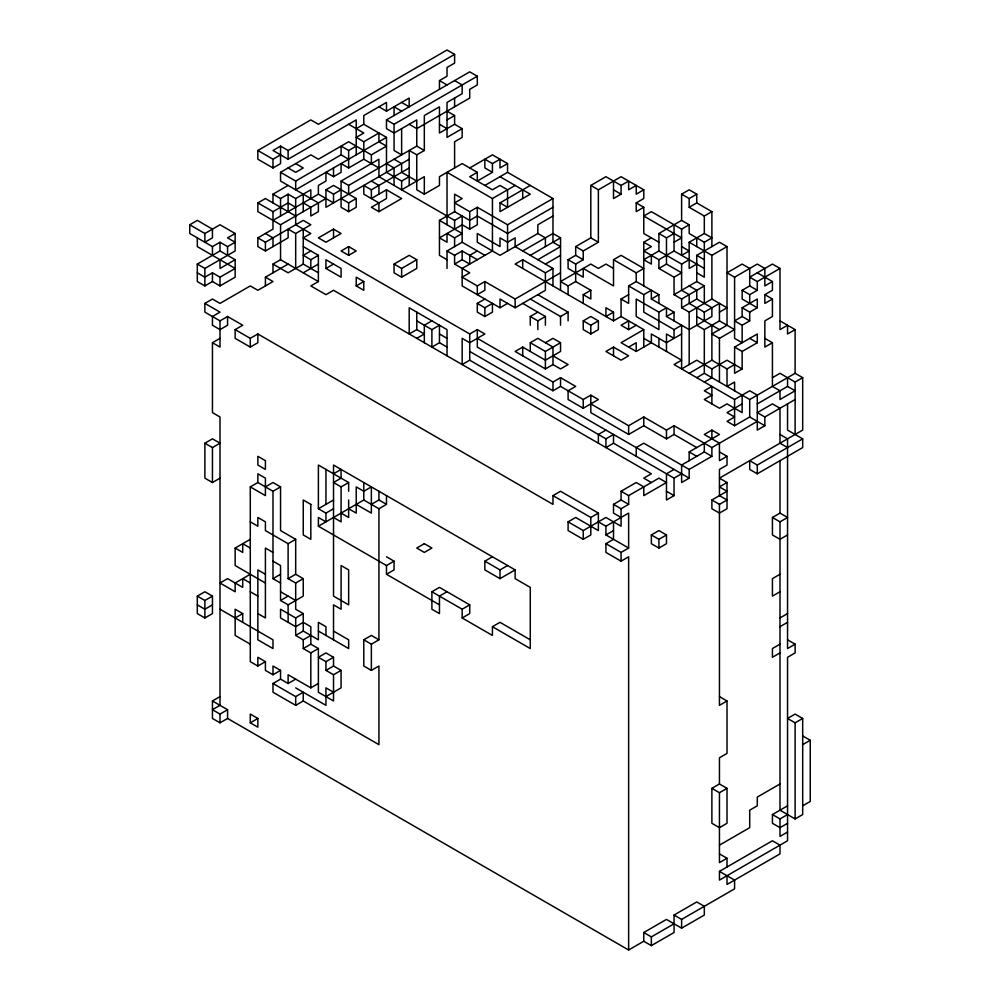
<?xml version="1.0" encoding="UTF-8"?>
<svg xmlns="http://www.w3.org/2000/svg" width="1000" height="1000" viewBox="0 0 1000 1000"><rect width="100%" height="100%" fill="white"/><g stroke="black" fill="none" stroke-linecap="round" stroke-linejoin="round"><path stroke-width="1.5" d="M356.225 154.85L356.225 119.9L288.113 159.225L272.987 150.488L280.55 146.113L280.55 163.588L272.987 167.963L257.85 159.225L257.85 150.488L310.825 119.9L318.387 124.275L447.025 50L454.6 54.375L454.6 63.113L447.025 67.475L447.025 76.213L439.462 80.588L439.462 89.325M257.85 150.488L272.987 159.225L280.55 154.85M280.55 146.113L288.113 150.488L454.6 54.375M189.75 224.762L197.312 220.387L212.45 229.125L212.45 237.862L204.875 242.237L204.875 233.5L189.75 224.762L189.75 233.5L212.45 246.6L220.012 242.237L227.575 246.6L235.15 242.237L227.575 237.862L235.15 233.5L235.15 250.975L204.875 268.45L197.312 264.075L197.312 281.55L204.875 285.925L212.45 281.55L220.012 285.925L235.15 277.188L235.15 259.713L220.012 250.975L220.012 242.237M303.25 202.913L310.825 207.288L310.825 216.025L318.387 211.65L318.387 202.913L280.55 181.062L280.55 172.325L310.825 154.85L318.387 159.225L348.65 141.75L371.362 154.85L371.362 163.588M356.225 128.637L363.787 124.275L386.488 137.375L386.488 172.325L401.625 181.062L409.188 176.7M378.925 106.8L386.488 111.163L409.188 98.062L409.188 106.8L401.625 102.425M409.188 159.225L325.95 207.288L325.95 189.8L333.525 185.438L356.225 198.538L356.225 207.275L348.65 211.65L341.087 207.275L341.087 181.062L348.65 185.438L416.763 146.113L416.763 119.9L394.062 133.012L386.488 128.637L386.488 119.9L469.725 71.85L477.3 76.213L477.3 84.95L469.725 89.325L469.725 98.062L416.763 128.637L409.188 124.275M204.875 233.5L220.012 224.762L235.15 233.5M303.25 246.6L318.387 255.338L318.387 281.55L280.55 259.713L280.55 224.762L257.85 211.65L257.85 202.913L265.413 198.538L295.688 216.025M272.987 202.913L272.987 194.175L288.113 185.438M280.55 172.325L295.688 181.062L341.087 154.85L348.65 159.225M341.087 154.85L341.087 146.113L348.65 150.488L356.225 146.113M348.65 124.275L363.787 133.012L356.225 137.375L363.787 141.75L378.925 133.012L378.925 141.75L386.488 146.113L371.362 154.85M386.488 119.9L394.062 124.275L477.3 76.213M272.987 194.175L280.55 198.538L288.113 194.175L295.688 198.538L310.825 189.8L310.825 198.538M386.488 137.375L295.688 189.8L295.688 181.062M257.85 202.913L272.987 211.65L288.113 202.913L295.688 207.275M325.95 189.8L333.525 194.175L333.525 202.913L318.387 194.175L318.387 185.438L325.95 181.062L325.95 172.325L333.525 176.7L341.087 172.325L341.087 163.588L348.65 167.963L363.787 159.225L378.925 167.963M197.312 264.075L220.012 250.975M272.987 220.387L318.387 194.175M341.087 181.062L378.925 159.225L378.925 176.7L454.6 220.387L462.163 216.012L462.163 242.237L484.862 255.338M447.025 119.9L454.6 115.538L454.6 124.275L439.462 133.012L439.462 106.8L424.325 115.538L424.325 150.488L416.763 154.85L409.188 150.488L409.188 185.438M257.85 237.862L265.413 242.237L303.25 220.387L310.825 224.762L295.688 233.5L288.113 229.125L288.113 237.862L265.413 250.975L257.85 246.6L257.85 237.862L272.987 229.125L272.987 211.65M280.55 224.762L325.95 198.538M333.525 194.175L341.087 189.8M197.312 237.862L197.312 246.6L235.15 268.45L220.012 277.188L212.45 272.812L204.875 277.188L197.312 272.812M235.15 259.713L220.012 268.45L220.012 259.713M454.6 167.963L454.6 141.75L462.163 137.375L462.163 128.637L447.025 137.375L447.025 102.425L462.163 93.688L462.163 84.95L454.6 80.588M341.087 198.538L348.65 202.913L356.225 198.538M371.362 189.8L371.362 198.538L386.488 189.8L401.625 198.538L378.925 211.65L378.925 202.913L363.787 194.175L363.787 185.438L371.362 189.8L409.188 167.963M235.15 329.613L250.287 338.35L257.85 333.975L257.85 342.713L250.287 347.088L235.15 338.35L235.15 329.613L242.712 325.238L227.575 316.5L220.012 320.875L204.875 312.137L204.875 303.4L212.45 299.025L220.012 303.4L250.287 285.925L257.85 290.287L272.987 281.55L265.413 277.188L265.413 285.925M272.987 272.812L272.987 264.075L280.55 259.713M333.525 229.125L318.387 237.862L325.95 242.237L341.087 233.5L333.525 229.125L333.525 237.862M265.413 277.188L288.113 264.075M310.825 250.975L303.25 255.338L310.825 259.713L318.387 255.338M318.387 272.812L303.25 264.075L288.113 272.812L272.987 264.075M416.763 154.85L416.763 189.8L424.325 194.175L439.462 185.438L439.462 176.7L462.163 163.588L477.3 172.325L477.3 181.062L492.438 172.325L492.438 163.588L500 159.225L500 167.963L507.562 163.588L507.562 172.325L552.975 198.538L552.975 242.237L560.538 246.6L537.837 259.713M469.725 167.963L492.438 154.85L507.562 163.588M303.25 272.812L318.387 264.075M348.65 246.6L341.087 250.975L348.65 255.338L356.225 250.975L348.65 246.6L348.65 255.338M477.3 172.325L469.725 176.7L492.438 189.8L500 185.438L507.562 189.8L507.562 207.275L500 202.913L500 211.65L530.275 194.175L500 176.7M325.95 268.45L341.087 277.188L341.087 268.45L325.95 259.713L325.95 268.45L333.525 264.075M643.775 941.263L643.775 932.525L666.475 919.412L681.612 928.15L704.312 915.05L704.312 906.312L696.75 901.938L674.05 915.05L674.05 932.525L651.35 945.625L643.775 941.263L628.638 950L227.575 718.45L227.575 709.712L220.012 714.075L212.45 709.712L220.012 705.337L220.012 416.987L212.45 412.625L212.45 342.713L220.012 338.35M318.387 281.55L310.825 285.925L325.95 294.662L333.525 290.287L651.35 473.787L643.775 478.15L651.35 482.525M484.862 185.438L507.562 172.325M447.025 259.713L439.462 255.338L439.462 220.387L454.6 211.65L454.6 194.175L462.163 198.538L454.6 202.913L469.725 211.65L477.3 207.275L507.562 224.75L552.975 198.538M447.025 224.762L447.025 172.325L492.438 198.538L515.138 185.438M356.225 285.925L363.787 281.55L363.787 290.287L356.225 285.925L356.225 277.188L363.787 281.55M394.062 264.075L409.188 255.338L416.763 259.713L416.763 268.45L401.625 277.188L394.062 272.812L394.062 264.075L401.625 268.45L416.763 259.713M500 202.913L530.275 185.438M477.3 207.275L477.3 224.762L469.725 229.125L462.163 224.762L439.462 237.862L447.025 242.237L447.025 233.5L454.6 237.862L462.163 233.5L439.462 220.387M447.025 268.45L447.025 250.975L462.163 242.237M447.025 250.975L454.6 255.338L462.163 250.975L477.3 259.713M454.6 255.338L454.6 264.075L462.163 259.713L469.725 264.075L469.725 255.338L477.3 250.975M552.975 207.275L507.562 233.5L477.3 216.012L469.725 220.387L454.6 211.65M613.513 259.713L636.213 272.812L643.775 268.45L621.075 255.338L613.513 259.713L613.513 285.925L583.237 268.45L583.237 277.188L568.1 268.45L568.1 259.713L575.675 255.338L575.675 246.6L590.812 237.862L590.812 185.438L605.938 176.7L621.075 185.438L628.638 181.075L628.638 189.812L636.213 185.438L636.213 194.175L643.775 189.812L643.775 198.55L636.213 202.913L636.213 211.65L643.775 207.288L643.775 233.5L658.913 242.237M552.975 216.012L537.837 224.762L537.837 233.5L545.4 237.862L545.4 246.6M590.812 185.438L598.375 189.812L621.075 176.7L643.775 189.812M537.837 233.5L500 255.338L477.3 242.237L477.3 233.5L500 246.6L500 237.862L507.562 242.237L515.138 237.862L515.138 246.6L552.975 268.45L552.975 285.925M522.7 250.975L552.975 233.5L560.538 237.862L560.538 290.287M621.075 185.438L621.075 194.175L613.513 198.55L613.513 181.075M204.875 443.2L212.45 438.837L220.012 443.2L212.45 447.575L204.875 443.2L204.875 478.15L212.45 482.525L220.012 478.15M454.6 264.075L469.725 272.812L462.163 277.188L477.3 285.925L484.862 281.55L515.138 299.025L560.538 272.812M552.975 268.45L545.4 272.812L522.7 259.713L515.138 264.075L613.513 320.875L621.075 316.5L621.075 299.025L628.638 294.662M530.275 255.338L560.538 237.862M416.763 338.35L424.325 333.975L416.763 329.613L409.188 333.975L409.188 307.762L447.025 329.613L447.025 355.825M431.9 320.875L424.325 325.238L424.325 342.713M431.9 329.613L439.462 325.238L439.462 342.713L431.9 347.088L431.9 329.613L416.763 320.875M477.3 303.4L484.862 307.762L492.438 303.4L492.438 312.137L484.862 316.5L477.3 312.137L477.3 303.4L484.862 299.025M545.4 264.075L560.538 255.338M575.675 246.6L583.237 250.975L598.375 242.237L598.375 189.812M696.75 264.075L689.175 268.45L689.175 242.237L704.312 233.5L711.888 237.862L704.312 242.237L689.175 233.5L689.175 224.762L681.612 220.387L681.612 194.175L689.175 189.812L696.75 194.175L696.75 202.913L711.888 211.65L711.888 246.6M492.438 198.538L492.438 250.975L462.163 268.45L462.163 285.925L500 307.762L507.562 303.4M568.1 259.713L575.675 264.075L583.237 259.713L583.237 250.975M681.612 194.175L689.175 198.55L696.75 194.175M295.688 198.538L295.688 224.762L310.825 233.5L303.25 237.862L469.725 333.975L477.3 329.613L484.862 333.975L469.725 342.713L462.163 338.35L462.163 364.562L469.725 360.188L605.938 438.837L613.513 434.462L613.513 443.2L605.938 447.575L605.938 438.837M500 307.762L500 299.025L515.138 307.762L545.4 290.287L545.4 272.812M689.175 198.55L689.175 207.288L696.75 202.913M613.513 268.45L605.938 264.075L598.375 268.45L590.812 264.075L560.538 281.55L568.1 285.925L575.675 281.55L590.812 290.287L590.812 299.025L583.237 294.662L583.237 303.4M643.775 285.925L643.775 242.237L651.35 237.862M689.175 259.713L681.612 264.075L658.913 250.975L658.913 233.5L681.612 220.387M530.275 325.238L530.275 316.5L537.837 312.137M658.913 233.5L666.475 237.862L674.05 233.5M674.05 242.237L681.612 237.862L643.775 216.025L651.35 211.65L681.612 229.125L689.175 224.762M689.175 207.288L704.312 216.025L711.888 211.65M295.688 679.125L288.113 683.5L280.55 679.125L280.55 670.387L272.987 674.762L265.413 670.387L265.413 661.65L257.85 666.025L250.287 661.65L250.287 486.887L257.85 482.525L272.987 491.262L280.55 486.887L280.55 530.588L295.688 539.325L295.688 574.275L303.25 578.638L303.25 596.112L288.113 604.85L280.55 600.487L280.55 565.538L272.987 561.163M530.275 316.5L537.837 320.875L545.4 316.5L545.4 325.238M583.237 294.662L590.812 290.287M658.913 250.975L643.775 259.713L651.35 264.075L651.35 255.338M265.413 486.887L272.987 482.525L280.55 486.887M530.275 299.025L560.538 316.5L568.1 312.137L568.1 320.875M643.775 242.237L651.35 246.6L643.775 250.975L658.913 259.713L674.05 250.975L704.312 268.45M545.4 342.713L552.975 338.35L560.538 342.713L560.538 351.45L545.4 360.188L522.7 347.088L515.138 351.45L545.4 368.925L552.975 364.562L552.975 347.088L537.837 338.35L530.275 342.713L530.275 351.45M621.075 299.025L628.638 303.4L628.638 285.925L636.213 281.55L658.913 294.662L658.913 303.4M658.913 268.45L666.475 264.075L681.612 272.812L674.05 277.188L658.913 268.45L658.913 259.713M583.237 320.875L590.812 316.5L598.375 320.875L598.375 329.613L590.812 333.975L583.237 329.613L583.237 320.875L590.812 325.238L598.375 320.875M674.05 277.188L674.05 294.662L696.75 281.55L696.75 255.338L719.45 242.237L727.013 246.6L727.013 325.238L711.888 333.988L719.45 338.35L734.587 329.613L719.45 320.875L704.312 329.613L696.75 325.25L696.75 307.762M333.525 473.787L341.087 469.412L341.087 478.15L333.525 482.525L341.087 486.887L348.65 482.525L348.65 491.262M530.275 342.713L545.4 351.45L560.538 342.713M613.513 312.137L605.938 316.512L605.938 307.762L613.513 312.137L613.513 320.875M628.638 285.925L643.775 294.662L651.35 290.287L651.35 299.025L674.05 312.137L674.05 320.875M689.175 242.237L711.888 255.338L727.013 246.6M651.35 299.025L658.913 294.662M265.413 583.013L235.15 565.538L235.15 548.062L250.287 539.325M348.65 482.525L318.387 465.05L318.387 508.738L333.525 500M628.638 329.613L628.638 320.875L621.075 325.238L628.638 329.613L636.213 325.238M658.913 312.137L658.913 329.613L636.213 316.5L636.213 299.025L658.913 312.137L666.475 307.762L666.475 316.5L689.175 329.613L711.888 316.5L711.888 307.762L696.75 299.025L681.612 307.762L681.612 299.025L674.05 294.662M681.612 299.025L704.312 285.925L704.312 303.4M318.387 508.738L325.95 513.112L333.525 508.738M477.3 338.35L552.975 382.038L560.538 377.663L575.675 386.4L568.1 390.775L568.1 399.513L583.237 408.25L598.375 399.513L590.812 395.15L583.237 399.513L560.538 386.4L552.975 390.775L477.3 347.088L477.3 329.613M613.513 347.088L605.938 351.45L621.075 360.188L628.638 355.825L613.513 347.088L613.513 355.825M643.775 347.088L643.775 329.613L621.075 342.713L636.213 351.45L651.35 342.713L651.35 333.988L666.475 342.725L681.612 333.988M666.475 316.5L674.05 312.137M742.15 307.762L749.712 312.137L749.712 320.875L742.15 316.5L742.15 307.762L757.288 299.025L757.288 307.762L742.15 299.025L742.15 290.287L749.712 285.925L749.712 268.45L742.15 264.075L727.013 272.812L734.587 277.188L757.288 264.075L764.85 268.45L764.85 285.925L772.425 281.55L772.425 290.287L764.85 294.662L764.85 303.4L772.425 299.025L772.425 316.5L764.85 320.875L764.85 347.088L772.425 342.725L772.425 386.413L779.987 390.775L779.987 399.513L795.125 390.775L787.55 386.413L787.55 377.675L779.987 373.3L772.425 377.675M197.312 596.112L204.875 591.75L212.45 596.112L212.45 613.587L204.875 617.962L197.312 613.587L197.312 596.112L204.875 600.487L212.45 596.112M250.287 521.85L257.85 526.213L257.85 517.475L265.413 521.85L265.413 530.588L288.113 543.688L295.688 539.325M386.488 565.538L386.488 574.275L394.062 569.9L394.062 561.163L386.488 565.538L318.387 526.213L363.787 500L363.787 482.525M628.638 347.088L636.213 342.713L636.213 351.45M681.612 307.762L689.175 312.137L711.888 299.025L727.013 307.762L719.45 312.137M250.287 574.275L235.15 583.013L235.15 591.75L220.012 583.013L227.575 578.638L242.712 587.375L242.712 578.638L250.287 583.013M371.362 504.363L378.925 500L378.925 491.262M643.775 294.662L643.775 312.137L674.05 329.613L681.612 325.238L681.612 368.938L696.75 360.2L711.888 368.938L727.013 360.2L742.15 368.938L742.15 351.463L757.288 342.725L757.288 333.988L734.587 347.088L734.587 373.3L742.15 368.938M681.612 264.075L681.612 290.287L689.175 294.662L689.175 303.4L704.312 312.137L719.45 303.4L719.45 320.875M779.987 268.45L772.425 264.075L749.712 277.188L757.288 281.55L779.987 268.45L779.987 329.613L787.55 325.25L787.55 333.988L795.125 329.613L795.125 373.3L802.688 377.675L802.688 430.1L719.45 478.15L727.013 482.525L727.013 508.738L719.45 513.1L711.888 508.738L711.888 500L727.013 491.262L719.45 486.887L727.013 482.525M212.45 604.85L204.875 609.225L197.312 604.85M363.787 500L378.925 508.738L386.488 504.363L386.488 495.625M742.15 290.287L749.712 294.662L757.288 290.287L757.288 281.55M272.987 491.262L272.987 578.638L280.55 574.275M288.113 543.688L288.113 578.638L295.688 574.275M742.15 316.5L734.587 320.875L742.15 325.238L749.712 320.875M749.712 312.137L757.288 307.762M235.15 617.962L242.712 613.587L242.712 622.325M288.113 578.638L295.688 583.013L303.25 578.638M280.55 600.487L288.113 596.112M689.175 373.3L711.888 360.2L711.888 325.25M605.938 430.1L598.375 434.462L598.375 443.2M696.75 377.675L704.312 373.3L704.312 329.613M325.95 696.6L341.087 687.862L341.087 670.387L333.525 674.762L333.525 700.975L318.387 692.237L318.387 648.55L310.825 644.175L310.825 626.7L303.25 622.325L295.688 626.7L280.55 617.962L280.55 609.225L295.688 617.962L303.25 613.587L303.25 631.062L318.387 639.812L318.387 622.325L325.95 626.7L325.95 635.438M590.812 403.888L628.638 425.725L643.775 416.987L666.475 430.1L674.05 425.725L711.888 447.575L757.288 421.362M704.312 382.038L711.888 377.663L711.888 368.938M711.888 360.2L727.013 368.938L734.587 364.562M590.812 395.15L590.812 412.625L628.638 434.462L643.775 425.725L666.475 438.837L674.05 434.462L696.75 447.575M295.688 617.962L295.688 635.438L303.25 631.062M295.688 635.438L303.25 639.812L310.825 635.438M552.975 495.625L560.538 491.262L598.375 513.1L598.375 530.575L575.675 517.475L568.1 521.838L568.1 530.575L583.237 539.312L590.812 534.95L590.812 517.475L552.975 495.625L552.975 504.363L257.85 333.975M227.575 718.45L220.012 722.812L212.45 718.45L212.45 700.975L220.012 696.6M303.25 639.812L303.25 648.55L310.825 644.175M764.85 425.725L749.712 416.987L734.587 425.725L734.587 399.513L749.712 390.775L757.288 395.15L757.288 430.1L764.85 425.725L764.85 416.987L757.288 412.625L772.425 403.888L779.987 408.25L779.987 443.2L787.55 447.575M303.25 648.55L310.825 652.913L318.387 648.55M742.15 403.888L727.013 412.625L734.587 416.987L727.013 421.362L734.587 425.725M704.312 373.3L749.712 399.513L795.125 373.3M378.925 508.738L378.925 639.8L371.362 635.438L363.787 639.8L363.787 666.025L371.362 670.387L378.925 666.025L378.925 744.663L303.25 700.975L295.688 705.337L272.987 692.237L272.987 683.5L280.55 679.125M431.9 591.75L439.462 587.375L469.725 604.85L469.725 613.587L462.163 617.962L462.163 609.225L431.9 591.75L431.9 609.225L439.462 613.587L439.462 596.112L447.025 591.75M462.163 617.962L492.438 635.438L492.438 626.7L530.275 648.538L530.275 587.375L515.138 578.638L515.138 569.9L500 578.638L484.862 569.9L484.862 561.163L492.438 556.8M689.175 460.675L689.175 451.938L719.45 434.462L711.888 430.1L704.312 434.462L719.45 443.2L719.45 460.675L727.013 456.312L727.013 465.05L719.45 469.412L719.45 495.625L727.013 500L719.45 504.363L711.888 500M757.288 403.888L787.55 386.413M787.55 377.675L795.125 382.038L802.688 377.675M325.95 661.65L333.525 657.288L333.525 666.025L325.95 670.387L325.95 661.65L318.387 657.288L325.95 652.913L333.525 657.288M621.075 491.262L636.213 482.525L643.775 486.887L643.775 495.625L666.475 482.525L658.913 478.15L628.638 495.625L621.075 491.262L621.075 500L628.638 504.363L628.638 495.625M363.787 639.8L371.362 644.175L378.925 639.8M484.862 561.163L500 569.9L507.562 565.538M590.812 517.475L598.375 513.1M621.075 517.475L613.513 513.1L613.513 504.363L621.075 500M674.05 469.412L666.475 473.787L666.475 500L674.05 495.625L674.05 478.15L681.612 473.787M711.888 456.312L704.312 451.938L681.612 465.05L681.612 482.525L689.175 478.15L689.175 469.412L711.888 456.312L711.888 447.575M764.85 416.987L795.125 399.513M250.287 722.812L257.85 718.45L257.85 727.188L250.287 722.812L250.287 714.075L257.85 718.45M272.987 683.5L295.688 696.6L303.25 692.237L303.25 700.975M288.113 683.5L288.113 674.762L310.825 687.862L318.387 683.5M568.1 521.838L583.237 530.575L605.938 517.475L621.075 526.213L621.075 508.738L628.638 504.363M462.163 609.225L469.725 604.85M628.638 548.05L605.938 534.95L605.938 526.213L628.638 513.1L628.638 548.05L621.075 552.425L605.938 543.688L605.938 552.425L621.075 561.163L628.638 556.788L628.638 950M605.938 534.95L613.513 530.575M605.938 543.688L613.513 539.312L613.513 521.838M757.288 465.05L802.688 438.837L802.688 447.575L757.288 473.787L749.712 469.412L749.712 460.675L757.288 465.05L757.288 473.787M492.438 626.7L500 622.325L530.275 639.8M651.35 534.95L658.913 530.575L666.475 534.95L666.475 543.688L658.913 548.05L651.35 543.688L651.35 534.95L658.913 539.312L666.475 534.95M772.425 517.475L779.987 513.1L787.55 517.475L779.987 521.838L772.425 517.475L772.425 534.95L779.987 539.325L787.55 534.95M779.987 574.275L772.425 578.638L772.425 596.112L779.987 591.75M779.987 617.962L787.55 613.587M779.987 626.7L787.55 622.325M779.987 644.175L772.425 648.538L772.425 657.275L779.987 652.913M727.013 875.725L727.013 884.463L779.987 853.888L779.987 845.15L772.425 840.775L719.45 871.363L719.45 880.1L787.55 840.775L787.55 657.288L795.125 652.913L795.125 644.175L787.55 648.538L787.55 438.837L779.987 434.462M719.45 783.975L711.888 788.35L711.888 823.3L719.45 827.675L727.013 823.3L727.013 788.35L719.45 783.975L719.45 757.763L727.013 753.4L727.013 700.975L719.45 705.337L719.45 504.363M802.688 718.45L795.125 714.075L787.55 718.45L795.125 722.812L802.688 718.45L802.688 814.562L795.125 818.938L779.987 810.2L779.987 521.838M711.888 788.35L719.45 792.712L727.013 788.35M802.688 744.663L810.25 740.288L810.25 801.462L802.688 805.825M779.987 783.975L757.288 797.087L757.288 805.825L749.712 810.2L749.712 827.675L719.45 845.15M787.55 823.3L779.987 827.675L772.425 823.3L772.425 814.562L787.55 805.825M772.425 814.562L779.987 818.938L787.55 814.562M727.013 866.988L727.013 858.25L719.45 862.625L719.45 792.712M787.55 832.038L779.987 836.413L779.987 818.938M643.775 932.525L651.35 936.888L674.05 923.787M674.05 915.05L681.612 919.412L734.587 888.838L734.587 880.1L719.45 871.363M439.462 80.588L447.025 84.95M613.513 189.812L621.075 194.175M636.213 202.913L643.775 207.288M757.288 272.812L772.425 281.55M447.025 111.163L454.6 115.538M681.612 246.6L689.175 250.975L681.612 255.338L681.612 229.125M696.75 255.338L704.312 259.713M749.712 285.925L757.288 290.287M764.85 294.662L772.425 299.025M454.6 124.275L462.163 128.637M439.462 124.275L447.025 128.637M696.75 272.812L704.312 277.188L704.312 242.237M779.987 320.875L795.125 329.613M401.625 111.163L394.062 106.8L394.062 115.538M492.438 163.588L484.862 159.225L484.862 167.963L492.438 172.325M696.75 281.55L704.312 285.925M689.175 285.925L696.75 290.287L696.75 299.025M590.812 237.862L598.375 242.237M764.85 338.35L772.425 342.725M416.763 146.113L424.325 150.488M749.712 338.35L757.288 342.725M696.75 316.5L719.45 329.613M575.675 255.338L583.237 259.713M734.587 347.088L742.15 351.463M394.062 159.225L401.625 163.588L401.625 172.325L416.763 181.062M386.488 163.588L394.062 167.963L394.062 185.438M621.075 316.5L643.775 329.613M371.362 181.062L378.925 185.438L378.925 194.175M643.775 338.35L681.612 360.188L674.05 364.562L734.587 399.513M802.688 438.837L787.55 430.1L787.55 403.888M537.837 294.662L568.1 312.137M295.688 163.588L303.25 167.963L295.688 172.325L288.113 167.963M378.925 211.65L371.362 207.288L386.488 198.538L386.488 189.8M522.7 303.4L545.4 316.5M552.975 355.825L568.1 364.562L560.538 368.925L552.975 364.562M719.45 451.938L727.013 456.312M689.175 451.938L696.75 456.312M689.175 469.412L643.775 443.2L636.213 447.575L636.213 456.312M265.413 233.5L272.987 237.862L272.987 246.6M439.462 333.975L447.025 338.35M469.725 351.45L689.175 478.15M439.462 342.713L447.025 347.088M613.513 443.2L674.05 478.15M666.475 491.262L674.05 495.625M613.513 504.363L621.075 508.738M598.375 521.838L605.938 526.213M204.875 303.4L220.012 312.137L212.45 316.5L212.45 325.238L220.012 329.613L227.575 325.238L227.575 316.5M787.55 639.8L795.125 644.175M212.45 342.713L220.012 347.088L220.012 320.875M515.138 569.9L333.525 465.05L333.525 596.112L348.65 604.85L348.65 569.9L341.087 565.538L341.087 609.225L333.525 604.85L333.525 639.812M802.688 735.925L810.25 740.288M378.925 500L386.488 504.363M719.45 696.6L727.013 700.975M356.225 504.363L371.362 513.1L371.362 486.887L363.787 491.262L356.225 486.887L356.225 513.112L348.65 508.738M341.087 513.112L348.65 517.475L348.65 500M333.525 517.475L341.087 521.85L341.087 486.887M386.488 556.8L394.062 561.163M250.287 486.887L265.413 495.625L265.413 478.15L257.85 473.787L257.85 482.525M386.488 574.275L439.462 604.85M272.987 552.425L265.413 548.062L265.413 617.962L257.85 613.587M250.287 548.062L242.712 543.688L242.712 552.425L235.15 548.062M265.413 574.275L257.85 569.9L257.85 639.812L272.987 648.55L272.987 639.812L220.012 609.225M272.987 578.638L280.55 583.013M280.55 591.75L295.688 600.487M303.25 613.587L295.688 609.225L295.688 583.013M333.525 631.062L348.65 639.8L348.65 648.55L318.387 631.062M719.45 853.888L727.013 858.25M250.287 591.75L257.85 596.112M242.712 613.587L235.15 609.225L235.15 635.438L250.287 644.175M333.525 666.025L341.087 670.387M325.95 670.387L333.525 674.762M333.525 692.237L325.95 687.862L325.95 705.337L295.688 687.862M265.413 661.65L257.85 657.288L257.85 666.025M280.55 670.387L272.987 666.025L272.987 674.762M212.45 700.975L227.575 709.712M795.125 382.038L795.125 434.462M795.125 722.812L795.125 818.938M779.987 460.675L779.987 513.1M749.712 294.662L749.712 303.4M749.712 399.513L749.712 416.987M742.15 325.238L742.15 342.725L734.587 338.35L734.587 277.188M742.15 395.15L742.15 412.625L727.013 403.888L719.45 408.25L704.312 399.513L711.888 395.15L704.312 390.775L711.888 386.4L711.888 403.888M734.587 390.775L734.587 382.038L727.013 386.413L727.013 368.938M719.45 338.35L719.45 382.038M711.888 255.338L711.888 299.025M711.888 430.1L711.888 438.837M704.312 216.025L704.312 233.5M704.312 312.137L704.312 320.875M704.312 443.2L704.312 451.938M696.75 237.862L696.75 246.6M689.175 312.137L689.175 364.562M681.612 919.412L681.612 928.15M674.05 224.762L674.05 250.975M674.05 329.613L674.05 338.35L666.475 333.988L666.475 351.463M674.05 425.725L674.05 434.462M666.475 237.862L666.475 264.075M666.475 430.1L666.475 438.837M658.913 338.35L658.913 347.088M658.913 539.312L658.913 548.05M651.35 936.888L651.35 945.625M643.775 416.987L643.775 425.725M636.213 272.812L636.213 281.55M628.638 425.725L628.638 434.462M621.075 552.425L621.075 561.163M590.812 325.238L590.812 333.975M583.237 399.513L583.237 408.25M583.237 530.575L583.237 539.312M575.675 264.075L575.675 281.55M568.1 285.925L568.1 294.662M560.538 316.5L560.538 325.238M560.538 377.663L560.538 386.4M552.975 382.038L552.975 390.775M545.4 351.45L545.4 368.925M537.837 320.875L537.837 329.613M522.7 189.8L522.7 198.538M522.7 259.713L522.7 268.45M522.7 347.088L522.7 355.825M515.138 299.025L515.138 307.762M507.562 224.75L507.562 250.975M500 569.9L500 578.638M484.862 281.55L484.862 290.287L477.3 294.662L477.3 285.925M484.862 307.762L484.862 316.5M469.725 211.65L469.725 229.125M469.725 333.975L469.725 360.188M462.163 250.975L462.163 259.713M454.6 98.062L454.6 106.8M454.6 220.387L454.6 229.125M454.6 237.862L454.6 246.6M424.325 194.175L424.325 176.7L401.625 189.8L401.625 181.062M416.763 312.137L416.763 329.613M401.625 128.637L401.625 154.85L394.062 150.488L394.062 124.275M401.625 268.45L401.625 277.188M386.488 111.163L386.488 102.425L363.787 115.538L363.787 124.275M371.362 644.175L371.362 670.387M363.787 141.75L363.787 159.225M348.65 150.488L348.65 167.963M348.65 185.438L348.65 194.175M348.65 202.913L348.65 211.65M333.525 167.963L333.525 176.7M325.95 469.412L325.95 504.375M325.95 513.112L325.95 521.85L318.387 517.475L318.387 526.213M310.825 259.713L310.825 268.45M310.825 652.913L310.825 687.862M303.25 194.175L303.25 211.65M303.25 229.125L303.25 264.075M295.688 233.5L295.688 268.45M295.688 696.6L295.688 705.337M288.113 150.488L288.113 159.225M288.113 194.175L288.113 211.65M288.113 604.85L288.113 622.325M280.55 198.538L280.55 216.025M272.987 159.225L272.987 167.963M265.413 242.237L265.413 250.975M250.287 338.35L250.287 347.088M227.575 246.6L227.575 255.338M220.012 277.188L220.012 285.925M220.012 714.075L220.012 722.812M212.45 246.6L212.45 255.338M212.45 272.812L212.45 281.55M212.45 447.575L212.45 482.525M204.875 268.45L204.875 285.925M204.875 600.487L204.875 617.962M424.325 543.688L416.763 548.062L424.325 552.425L431.9 548.062L424.325 543.688M265.413 460.675L257.85 456.312L257.85 465.05L265.413 469.412L265.413 460.675M310.825 504.375L303.25 500L303.25 534.95L310.825 539.325L310.825 504.375"/></g></svg>
